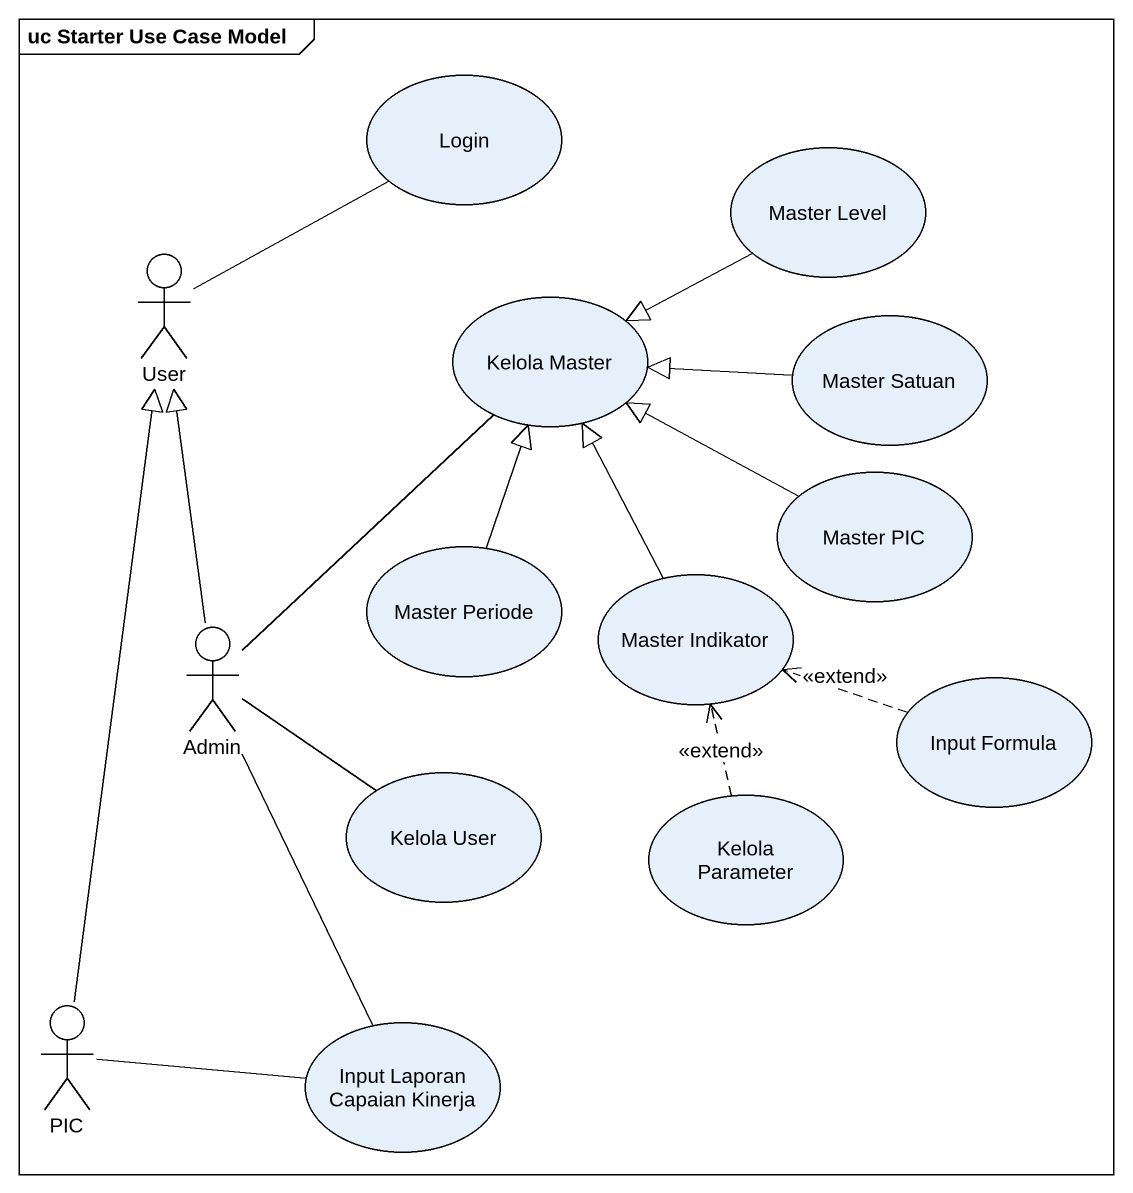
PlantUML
@startuml
mainframe uc Starter Use Case Model
usecase Login
usecase "Master Level" as Master_Level
actor User
usecase "Kelola Master" as Kelola_Master
usecase "Master Satuan" as Master_Satuan
usecase "Master PIC" as Master_PIC
usecase "Master Periode" as Master_Periode
actor Admin
usecase "Master Indikator" as Master_Indikator
usecase "Input Formula" as Input_Formula
usecase "Kelola User" as Kelola_User
usecase "Kelola Parameter" as Kelola_Parameter
actor PIC
usecase "Input Laporan Capaian Kinerja" as Input_Laporan_Capaian
Master_Level -left-|> Kelola_Master
User -up- Login
Master_Satuan -left-|> Kelola_Master
Master_PIC -left-|> Kelola_Master
Master_Periode -up-|> Kelola_Master
Admin -up-|> User
Admin -up- Kelola_Master
Admin -right- Kelola_User
Admin -- Input_Laporan_Capaian
Master_Indikator -up-|> Kelola_Master
Input_Formula .left.> Master_Indikator : <<extend>>
Kelola_Parameter .up.> Master_Indikator : <<extend>>
PIC -up-|> User
PIC -right- Input_Laporan_Capaian
@enduml
